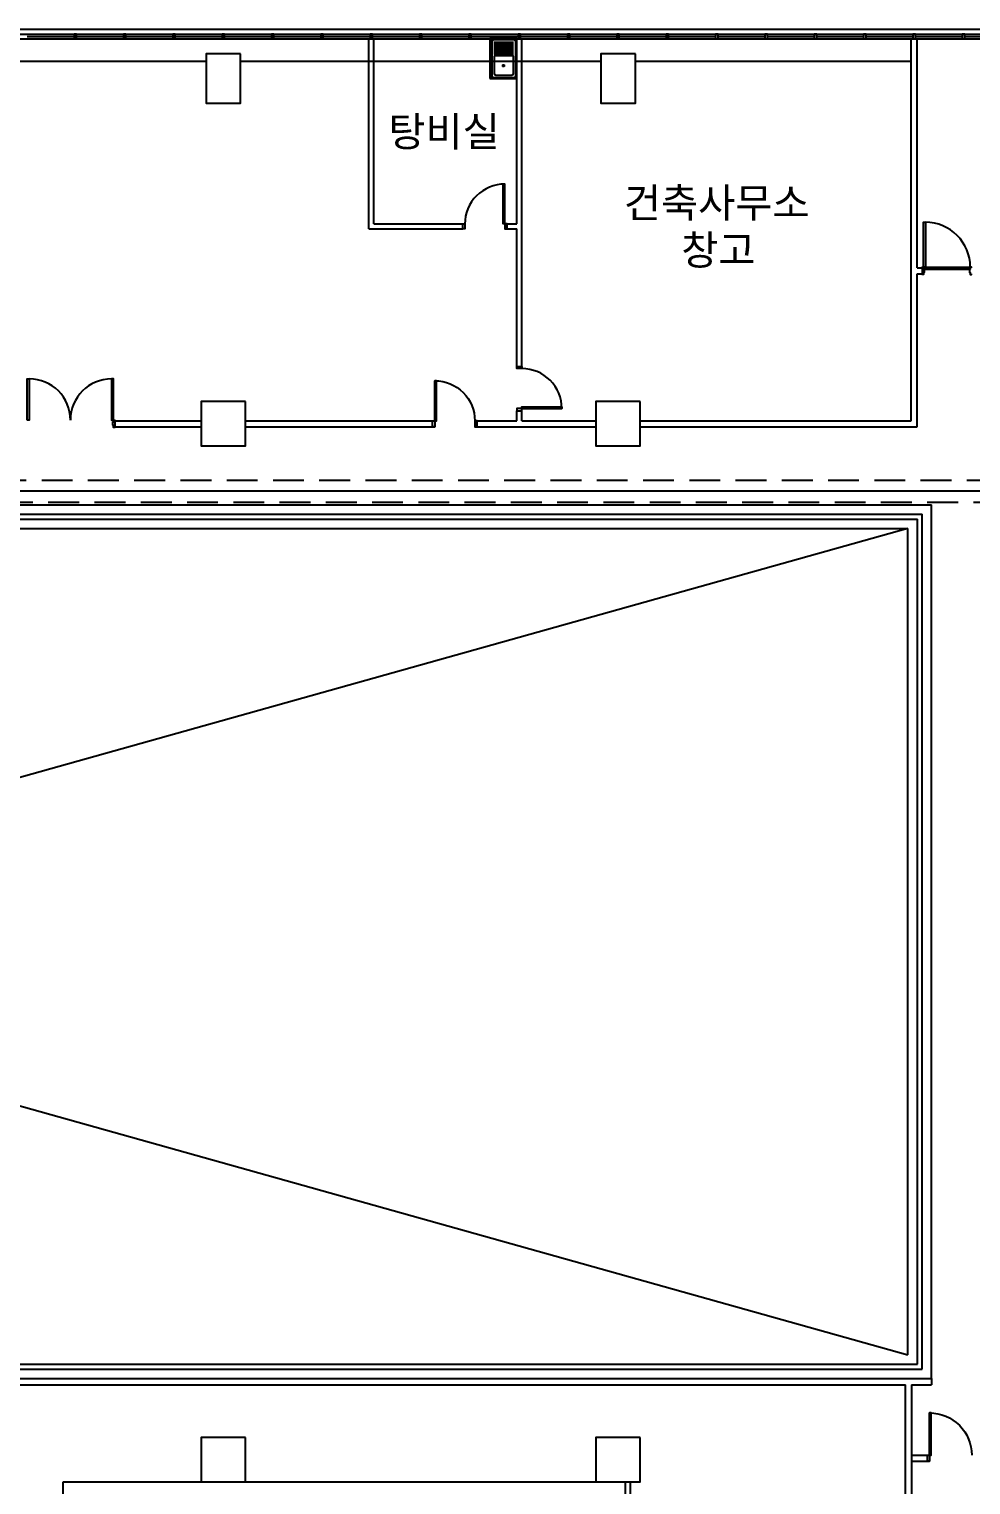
# Model space of a CAD drawing. Header units: millimetres. Extents: x -90599 to 108401, y -635096 to -480023.
# Drawn here: x 68959 to 88046, y -576361 to -546851 of the extents above; entities that cross this region are included whole.
import ezdxf

# ---------------------------------------------------------------- set-up
doc = ezdxf.new("R2010")
doc.units = ezdxf.units.MM
doc.linetypes.add('HIDDEN2', pattern=[0.1875, 0.125, -0.0625])
for name, color, linetype in [('TT-BASE', 253, 'Continuous'), ('TT-CABL', 4, 'Continuous'), ('TT-TRAY', 4, 'Continuous')]:
    doc.layers.add(name, color=color, linetype=linetype)
doc.styles.get("Standard").update_dxf_attribs({"font": 'GulimChe.ttf'})

msp = doc.modelspace()

# ---------------------------------------------------------------- linework, layer by layer
at = {"layer": 'TT-BASE'}
for p, q in [((3600, -546851), (97921, -546851)), ((3600, -546951), (97871, -546951)), ((3600, -547051), (97871, -547051)), ((68921, -547001), (69871, -547001)), ((69921, -547001), (70871, -547001)), ((70921, -547001), (71871, -547001)), ((71921, -547001), (72871, -547001)), ((72921, -547001), (73871, -547001)), ((73921, -547001), (74871, -547001)), ((74921, -547001), (75871, -547001)), ((75846, -550901), (75846, -547051)), ((75921, -547001), (76871, -547001)), ((75946, -550801), (75946, -547051)), ((76921, -547001), (77871, -547001)), ((77921, -547001), (78871, -547001)), ((78846, -547051), (78296, -547051)), ((78296, -547051), (78296, -547851)), ((78316, -547051), (78316, -547851)), ((78776, -547071), (78386, -547071)), ((78401, -547365), (78401, -547101)), ((78416, -547365), (78416, -547101)), ((78431, -547365), (78431, -547101)), ((78446, -547365), (78446, -547101)), ((78461, -547365), (78461, -547101)), ((78476, -547363), (78476, -547101)), ((78491, -547363), (78491, -547101)), ((78506, -547363), (78506, -547101)), ((78521, -547363), (78521, -547101)), ((78536, -547363), (78536, -547101)), ((78551, -547363), (78551, -547101)), ((78566, -547363), (78566, -547101)), ((78581, -547363), (78581, -547101)), ((78596, -547363), (78596, -547101)), ((78611, -547363), (78611, -547101)), ((78626, -547363), (78626, -547101)), ((78641, -547363), (78641, -547101)), ((78656, -547363), (78656, -547101)), ((78671, -547363), (78671, -547101)), ((78686, -547363), (78686, -547101)), ((78701, -547365), (78701, -547101)), ((78716, -547365), (78716, -547101)), ((78731, -547365), (78731, -547101)), ((78746, -547365), (78746, -547101)), ((78761, -547365), (78761, -547101)), ((78846, -550801), (78846, -547051)), ((78846, -547851), (78846, -547051)), ((78921, -547001), (79871, -547001)), ((78946, -553688), (78946, -547051)), ((79921, -547001), (80871, -547001)), ((80921, -547001), (81871, -547001)), ((81921, -547001), (82871, -547001)), ((82921, -547001), (83871, -547001)), ((83921, -547001), (84871, -547001)), ((84921, -547001), (85871, -547001)), ((85921, -547001), (86871, -547001)), ((86834, -554788), (86834, -547051)), ((86921, -547001), (87871, -547001)), ((86959, -551688), (86959, -547051)), ((87921, -547001), (88871, -547001)), ((78336, -547121), (78336, -547781)), ((78414, -547383), (78748, -547383)), ((78826, -547781), (78826, -547121)), ((65246, -547501), (72546, -547501)), ((73246, -547501), (80546, -547501)), ((78386, -547412), (78386, -547752)), ((78605, -547594), (78543, -547594)), ((78574, -547625), (78574, -547563)), ((78776, -547752), (78776, -547412)), ((81246, -547501), (86834, -547501)), ((78296, -547851), (78846, -547851)), ((78296, -547851), (78846, -547851)), ((78386, -547831), (78776, -547831)), ((78414, -547781), (78748, -547781)), ((78414, -547781), (78748, -547781)), ((75846, -550901), (77746, -550901)), ((75946, -550801), (77746, -550801)), ((78646, -550801), (78846, -550801)), ((78646, -550901), (78846, -550901)), ((78846, -553688), (78846, -550901)), ((86959, -551688), (87059, -551688)), ((86959, -554913), (86959, -551813)), ((86959, -551813), (87059, -551813)), ((87059, -551688), (87059, -551813)), ((87099, -551719), (88019, -551719)), ((87104, -551676), (88034, -551676)), ((78846, -554788), (78846, -554588)), ((78946, -554788), (78946, -554588)), ((70696, -554788), (70696, -554913)), ((70696, -554788), (72446, -554788)), ((70696, -554913), (72446, -554913)), ((73346, -554788), (77217, -554788)), ((73346, -554913), (77182, -554913)), ((77992, -554788), (78846, -554788)), ((77992, -554913), (80446, -554913)), ((78946, -554788), (80446, -554788)), ((81346, -554788), (86834, -554788)), ((81346, -554913), (86959, -554913)), ((26541, -556496), (87251, -556496)), ((87251, -574206), (87251, -556496)), ((56921, -556686), (87061, -556686)), ((56921, -556786), (86961, -556786)), ((86961, -573916), (86961, -556786)), ((87061, -574016), (87061, -556686)), ((27021, -556976), (86771, -556976)), ((86771, -573726), (86771, -556976)), ((86771, -573726), (86771, -571501)), ((86961, -573916), (86961, -571501)), ((87061, -574016), (87061, -571501)), ((87251, -574206), (87251, -571501)), ((56921, -573916), (86961, -573916)), ((26541, -574206), (87251, -574206)), ((56921, -574016), (87061, -574016)), ((87251, -574206), (87251, -574331)), ((44946, -574331), (86719, -574331)), ((86719, -580310), (86719, -574331)), ((86844, -574331), (86844, -580360)), ((86844, -574331), (87251, -574331)), ((86844, -575758), (87244, -575758)), ((86844, -575883), (87209, -575883)), ((69646, -576301), (80446, -576301)), ((69646, -582419), (69646, -576301)), ((81046, -582294), (81046, -576301)), ((81146, -582419), (81146, -576301))]:
    msp.add_line(p, q, dxfattribs=at)
at = {"layer": 'TT-BASE', "linetype": 'Continuous'}
for p, q in [((27021, -556976), (86771, -573726)), ((86771, -556976), (27021, -573726))]:
    msp.add_line(p, q, dxfattribs=at)
at = {"layer": 'TT-BASE'}
for points in [[(69871, -547051), (69921, -547051), (69921, -546951), (69871, -546951)], [(70871, -547051), (70921, -547051), (70921, -546951), (70871, -546951)], [(71871, -547051), (71921, -547051), (71921, -546951), (71871, -546951)], [(72871, -547051), (72921, -547051), (72921, -546951), (72871, -546951)], [(73871, -547051), (73921, -547051), (73921, -546951), (73871, -546951)], [(74871, -547051), (74921, -547051), (74921, -546951), (74871, -546951)], [(75871, -547051), (75921, -547051), (75921, -546951), (75871, -546951)], [(76871, -547051), (76921, -547051), (76921, -546951), (76871, -546951)], [(77871, -547051), (77921, -547051), (77921, -546951), (77871, -546951)], [(78871, -547051), (78921, -547051), (78921, -546951), (78871, -546951)], [(79871, -547051), (79921, -547051), (79921, -546951), (79871, -546951)], [(80871, -547051), (80921, -547051), (80921, -546951), (80871, -546951)], [(81871, -547051), (81921, -547051), (81921, -546951), (81871, -546951)], [(82871, -547051), (82921, -547051), (82921, -546951), (82871, -546951)], [(83871, -547051), (83921, -547051), (83921, -546951), (83871, -546951)], [(84871, -547051), (84921, -547051), (84921, -546951), (84871, -546951)], [(85871, -547051), (85921, -547051), (85921, -546951), (85871, -546951)], [(86871, -547051), (86921, -547051), (86921, -546951), (86871, -546951)], [(87871, -547051), (87921, -547051), (87921, -546951), (87871, -546951)], [(73246, -547351), (72546, -547351), (72546, -548351), (73246, -548351)], [(81246, -547351), (80546, -547351), (80546, -548351), (81246, -548351)], [(77746, -550801), (77791, -550801), (77791, -550901), (77746, -550901)], [(78646, -550801), (78601, -550801), (78601, -550901), (78646, -550901)], [(78946, -553688), (78946, -553733), (78846, -553733), (78846, -553688)], [(73346, -554401), (72446, -554401), (72446, -555301), (73346, -555301)], [(81346, -554401), (80446, -554401), (80446, -555301), (81346, -555301)], [(78946, -554588), (78946, -554543), (78846, -554543), (78846, -554588)], [(77137, -554788), (77182, -554788), (77182, -554913), (77137, -554913)], [(78037, -554788), (77992, -554788), (77992, -554913), (78037, -554913)], [(73346, -575401), (72446, -575401), (72446, -576301), (73346, -576301)], [(81346, -575401), (80446, -575401), (80446, -576301), (81346, -576301)], [(87164, -575758), (87209, -575758), (87209, -575883), (87164, -575883)]]:
    msp.add_lwpolyline(points, close=True, dxfattribs=at)
for points in [[(78601, -550801), (78601, -549991, 0.414214), (77791, -550801, 0.414214)], [(78946, -554543), (79756, -554543, 0.414214), (78946, -553733, 0.414214)], [(77182, -554788), (77182, -553978, -0.414214), (77992, -554788, -0.414214)], [(87209, -575758), (87209, -574903, -0.414214), (88064, -575758, -0.414214)]]:
    msp.add_lwpolyline(points, format="xyb", dxfattribs=at)
for points in [[(78601, -550801), (78566, -550801), (78566, -549991), (78601, -549991)], [(77182, -554788), (77217, -554788), (77217, -553978), (77182, -553978)], [(78946, -554543), (78946, -554508), (79756, -554508), (79756, -554543)], [(87209, -575758), (87244, -575758), (87244, -574903), (87209, -574903)]]:
    msp.add_lwpolyline(points, dxfattribs=at)
at = {"layer": 'TT-BASE', "linetype": 'Continuous'}
for points in [[(87084, -551676), (87084, -550766), (87124, -550766), (87124, -551676)], [(68921, -554776), (68921, -553941), (68961, -553941), (68961, -554776)], [(70671, -554776), (70671, -553941), (70631, -553941), (70631, -554776)]]:
    msp.add_lwpolyline(points, close=True, dxfattribs=at)
for points in [[(87059, -551688), (87059, -551676), (87084, -551676), (87084, -551719), (87099, -551719), (87099, -551782), (87084, -551782), (87084, -551825), (87059, -551825), (87059, -551813)], [(88059, -551688), (88059, -551676), (88034, -551676), (88034, -551719), (88019, -551719), (88019, -551782), (88034, -551782), (88034, -551825), (88059, -551825), (88059, -551813)], [(70696, -554913), (70696, -554925), (70671, -554925), (70671, -554882), (70656, -554882), (70656, -554819), (70671, -554819), (70671, -554776), (70696, -554776), (70696, -554788)]]:
    msp.add_lwpolyline(points, dxfattribs=at)
at = {"layer": 'TT-BASE'}
msp.add_circle((78574, -547594), 15, dxfattribs=at)
for centre, radius, start, end in [((78386, -547121), 50, 90, 180), ((78776, -547121), 50, 0, 90), ((78414, -547412), 28.5, 90, 180), ((78748, -547412), 28.5, 0, 90), ((78386, -547781), 50, 180, 270), ((78414, -547752), 28.5, 180, 270), ((78414, -547752), 28.5, 180, 270), ((78748, -547752), 28.5, 270, 0), ((78748, -547752), 28.5, 270, 0), ((78776, -547781), 50, 270, 0), ((87124, -551676), 910, 0, 90), ((68961, -554776), 835, 0, 90), ((70631, -554776), 835, 90, 180)]:
    msp.add_arc(centre, radius, start, end, dxfattribs=at)
at = {"layer": 'TT-CABL', "ltscale": 0.6, "flags": 128}
msp.add_lwpolyline([(94034, -556214), (10289, -556214, 0.414214), (9789, -556714), (9789, -563818, -0.414214), (9059, -564548), (6403, -564548, -0.421719), (5645, -563827, -0.421719)], format="xyb", dxfattribs=at)
at = {"layer": 'TT-TRAY', "linetype": 'HIDDEN2', "ltscale": 5000}
for p, q in [((-67660, -555991), (94034, -555991)), ((10286, -556441), (94034, -556441))]:
    msp.add_line(p, q, dxfattribs=at)

# ---------------------------------------------------------------- texts
at = {"layer": 'TT-BASE'}
for s, p in [('탕비실', (76239, -549228)), ('건축사무소', (81012, -550672)), ('창고', (82176, -551630))]:
    msp.add_text(s, height=600, dxfattribs=at).set_placement(p)

doc.saveas('drawing.dxf')
